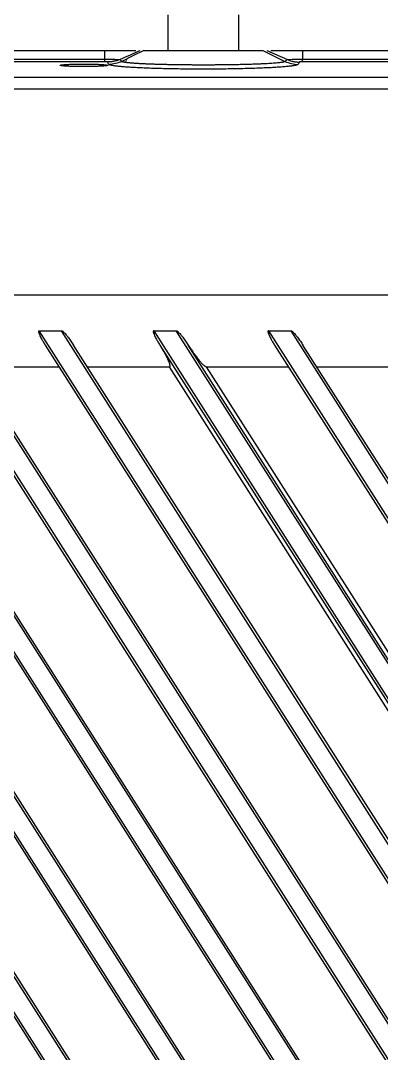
# Model space of a CAD drawing. Header units: millimetres. Extents: x 620 to 19791, y 2539 to 6969.
# Drawn here: x 17686.6 to 17716.9, y 5402.7 to 5489.1 of the extents above; entities that cross this region are included whole.
import ezdxf

# ---------------------------------------------------------------- set-up
doc = ezdxf.new("R2010")
doc.units = ezdxf.units.MM

# ---------------------------------------------------------------- blocks, each defined once
blk = doc.blocks.new('tgd')
at = {"color": 7, "linetype": 'Continuous', "lineweight": 25}
for p, q in [((18364.503, 5054.606), (18364.503, 5051.606)), ((18370.453, 5051.606), (18370.453, 5054.606)), ((18315.619, 5051.606), (18359.185, 5051.606)), ((18315.619, 5050.881), (18359.185, 5050.881)), ((18359.185, 5051.606), (18359.185, 5050.881)), ((18361.06, 5050.901), (18360.943, 5050.766)), ((18372.459, 5051.606), (18374.303, 5050.701)), ((18372.782, 5051.606), (18374.503, 5050.851)), ((18375.771, 5051.606), (18375.771, 5050.881)), ((18375.771, 5051.606), (18419.337, 5051.606)), ((18375.771, 5050.656), (18375.771, 5050.881)), ((18375.771, 5050.881), (18419.337, 5050.881)), ((18359.185, 5050.656), (18315.619, 5050.656)), ((18360.935, 5050.693), (18360.928, 5050.624)), ((18419.347, 5050.656), (18375.771, 5050.656)), ((18316.074, 5049.369), (18418.882, 5049.369)), ((18416.891, 5048.37), (18318.065, 5048.37)), ((18339.715, 5031.151), (18413.646, 5031.151)), ((18336.76, 5027.575), (18439.269, 4866.668)), ((18344.104, 5028.149), (18439.269, 4878.766)), ((18439.269, 4881.744), (18345.998, 5028.15)), ((18353.704, 5028.151), (18355.601, 5028.151)), ((18353.704, 5028.151), (18439.269, 4893.841)), ((18439.269, 4896.819), (18355.601, 5028.151)), ((18363.308, 5028.151), (18365.205, 5028.151)), ((18363.308, 5028.151), (18439.269, 4908.917)), ((18439.269, 4911.894), (18365.205, 5028.151)), ((18372.912, 5028.151), (18374.809, 5028.151)), ((18372.912, 5028.151), (18439.269, 4923.992)), ((18439.269, 4926.97), (18374.809, 5028.151)), ((18439.269, 4863.69), (18335.104, 5027.196)), ((18344.627, 5026.95), (18439.1, 4878.658)), ((18439.437, 4881.851), (18346.998, 5026.951)), ((18354.231, 5026.951), (18439.1, 4893.734)), ((18439.437, 4896.926), (18356.603, 5026.951)), ((18363.835, 5026.951), (18439.1, 4908.809)), ((18439.437, 4912.002), (18366.207, 5026.951)), ((18373.439, 5026.951), (18439.1, 4923.884)), ((18439.437, 4927.077), (18375.811, 5026.951)), ((18439.437, 4866.776), (18337.815, 5026.29)), ((18335.778, 5025.765), (18439.1, 4863.583)), ((18348.145, 5025.151), (18355.378, 5025.151)), ((18357.749, 5025.151), (18364.626, 5025.151)), ((18438.847, 4908.648), (18364.626, 5025.151)), ((18367.709, 5025.151), (18374.586, 5025.151)), ((18367.709, 5025.151), (18439.69, 4912.163)), ((18376.957, 5025.151), (18384.19, 5025.151)), ((18439.269, 4851.593), (18329.71, 5023.565)), ((18439.269, 4848.615), (18328.104, 5023.108)), ((18439.437, 4851.7), (18330.346, 5022.939)), ((18328.885, 5021.51), (18439.1, 4848.508)), ((18439.269, 4836.517), (18324.516, 5016.643)), ((18439.437, 4836.625), (18325.881, 5014.872)), ((18439.269, 4833.54), (18324.171, 5014.206)), ((18325.582, 5011.62), (18439.1, 4833.432))]:
    blk.add_line(p, q, dxfattribs=at)
at = {"color": 7, "linetype": 'Continuous', "lineweight": 25, "flags": 128}
blk.add_lwpolyline([(18362.497, 5051.606), (18361.575, 5051.153), (18360.653, 5050.701)], dxfattribs=at)
at = {"color": 7, "linetype": 'Continuous', "lineweight": 25}
for points, knots in [([(18359.185, 5051.606), (18359.553, 5051.606), (18360.296, 5051.606), (18361.262, 5051.606), (18361.643, 5051.606), (18361.824, 5051.606)], [0, 0, 0, 0, 0.340806, 0.687639, 1, 1, 1, 1]), ([(18359.185, 5050.881), (18359.503, 5050.881), (18359.821, 5050.878), (18360.285, 5050.867), (18360.431, 5050.859), (18360.453, 5050.851)], [0, 0, 0, 0, 0.5, 0.5, 1, 1, 1, 1]), ([(18360.453, 5050.851), (18360.453, 5050.851), (18360.453, 5050.851), (18360.453, 5050.851), (18361.026, 5051.103), (18361.6, 5051.354), (18362.174, 5051.606)], [0.163738, 0.163738, 0.163738, 0.163738, 0.1637428, 0.1637428, 0.1637428, 0.8362552, 0.8362552, 0.8362552, 0.8362552]), ([(18362.497, 5051.606), (18362.505, 5051.606), (18362.521, 5051.606), (18362.558, 5051.606), (18362.605, 5051.606), (18362.663, 5051.606), (18362.731, 5051.606), (18362.81, 5051.606), (18362.9, 5051.606), (18363.098, 5051.606), (18363.466, 5051.606), (18364.095, 5051.606), (18364.836, 5051.606), (18365.667, 5051.606), (18366.557, 5051.606), (18367.478, 5051.606), (18368.399, 5051.606), (18369.289, 5051.606), (18370.12, 5051.606), (18370.861, 5051.606), (18371.49, 5051.606), (18371.882, 5051.606), (18372.114, 5051.606), (18372.242, 5051.606), (18372.343, 5051.606), (18372.418, 5051.606), (18372.445, 5051.606), (18372.459, 5051.606)], [0, 0, 0, 0, 0.01591, 0.031713, 0.047441, 0.063132, 0.078819, 0.094538, 0.110325, 0.126213, 0.189033, 0.251474, 0.313626, 0.375905, 0.437978, 0.500008, 0.562038, 0.624112, 0.686355, 0.748542, 0.810947, 0.873803, 0.89916, 0.924314, 0.949409, 0.97459, 1, 1, 1, 1]), ([(18373.132, 5051.606), (18373.321, 5051.606), (18373.712, 5051.606), (18374.681, 5051.606), (18375.413, 5051.606), (18375.771, 5051.606)], [0, 0, 0, 0, 0.3214112, 0.6681542, 1, 1, 1, 1]), ([(18374.503, 5050.851), (18374.525, 5050.859), (18374.671, 5050.867), (18375.135, 5050.878), (18375.453, 5050.881), (18375.771, 5050.881)], [0, 0, 0, 0, 0.5, 0.5, 1, 1, 1, 1]), ([(18355.478, 5050.367), (18355.479, 5050.37), (18355.48, 5050.374), (18355.494, 5050.381), (18355.515, 5050.388), (18355.545, 5050.395), (18355.583, 5050.401), (18355.661, 5050.412), (18355.805, 5050.426), (18356.054, 5050.442), (18356.355, 5050.455), (18356.701, 5050.464), (18357.077, 5050.471), (18357.47, 5050.473), (18357.862, 5050.471), (18358.24, 5050.465), (18358.589, 5050.455), (18358.894, 5050.442), (18359.146, 5050.426), (18359.314, 5050.41), (18359.415, 5050.395), (18359.468, 5050.381), (18359.475, 5050.372), (18359.478, 5050.367)], [0, 0, 0, 0, 0.0213462, 0.0424102, 0.0632826, 0.0840565, 0.1048264, 0.1256868, 0.1880003, 0.2500885, 0.3118547, 0.3739105, 0.4364097, 0.4987561, 0.56095, 0.6235213, 0.6858817, 0.7479967, 0.8106315, 0.8737037, 0.9154607, 0.9573041, 1, 1, 1, 1]), ([(18359.478, 5050.367), (18359.477, 5050.365), (18359.475, 5050.36), (18359.462, 5050.353), (18359.441, 5050.347), (18359.411, 5050.34), (18359.373, 5050.333), (18359.295, 5050.323), (18359.151, 5050.309), (18358.902, 5050.293), (18358.601, 5050.28), (18358.255, 5050.27), (18357.878, 5050.264), (18357.486, 5050.262), (18357.094, 5050.264), (18356.716, 5050.27), (18356.367, 5050.279), (18356.062, 5050.292), (18355.81, 5050.308), (18355.642, 5050.324), (18355.541, 5050.34), (18355.488, 5050.353), (18355.481, 5050.363), (18355.478, 5050.367)], [0, 0, 0, 0, 0.021346, 0.04241, 0.063283, 0.084056, 0.104826, 0.125687, 0.188, 0.250088, 0.311855, 0.37391, 0.43641, 0.498756, 0.56095, 0.623521, 0.685882, 0.747997, 0.810632, 0.873704, 0.915461, 0.957304, 1, 1, 1, 1]), ([(18359.451, 5050.642), (18359.451, 5050.642), (18359.449, 5050.644), (18359.435, 5050.647), (18359.413, 5050.649), (18359.371, 5050.652), (18359.31, 5050.654), (18359.239, 5050.656), (18359.203, 5050.656), (18359.185, 5050.656)], [0, 0, 0, 0, 0.1078081, 0.2219044, 0.3504548, 0.4743438, 0.7426821, 0.8725613, 1, 1, 1, 1]), ([(18360.453, 5050.851), (18360.424, 5050.84), (18360.367, 5050.816), (18360.278, 5050.784), (18360.17, 5050.749), (18360.053, 5050.719), (18359.921, 5050.691), (18359.8, 5050.672), (18359.681, 5050.658), (18359.567, 5050.649), (18359.491, 5050.646), (18359.451, 5050.644)], [0, 0, 0, 0, 0.0888479, 0.1805235, 0.275427, 0.4199697, 0.5335283, 0.6673635, 0.7771577, 0.8839463, 1, 1, 1, 1]), ([(18359.556, 5050.446), (18359.536, 5050.479), (18359.498, 5050.544), (18359.467, 5050.61), (18359.451, 5050.642)], [0, 0, 0, 0, 0.510444, 1, 1, 1, 1]), ([(18375.4, 5050.446), (18375.395, 5050.441), (18375.387, 5050.432), (18375.363, 5050.417), (18375.33, 5050.403), (18375.288, 5050.389), (18375.237, 5050.375), (18375.176, 5050.362), (18375.107, 5050.348), (18375.028, 5050.335), (18374.94, 5050.321), (18374.842, 5050.308), (18374.673, 5050.287), (18374.407, 5050.259), (18374.003, 5050.225), (18373.537, 5050.193), (18372.832, 5050.154), (18371.821, 5050.112), (18370.455, 5050.075), (18368.984, 5050.053), (18367.459, 5050.045), (18365.932, 5050.053), (18364.46, 5050.076), (18363.099, 5050.113), (18362.095, 5050.155), (18361.398, 5050.195), (18360.937, 5050.226), (18360.536, 5050.26), (18360.239, 5050.291), (18360.022, 5050.32), (18359.866, 5050.344), (18359.742, 5050.369), (18359.648, 5050.394), (18359.583, 5050.42), (18359.565, 5050.437), (18359.556, 5050.446)], [0, 0, 0, 0, 0.011264, 0.022472, 0.033637, 0.044773, 0.055893, 0.067011, 0.07814, 0.089294, 0.100487, 0.111731, 0.12304, 0.154298, 0.185461, 0.21707, 0.248645, 0.312499, 0.37544, 0.437876, 0.500787, 0.563732, 0.626429, 0.689425, 0.752866, 0.784285, 0.815755, 0.846801, 0.878018, 0.898519, 0.918843, 0.939072, 0.959287, 0.97957, 1, 1, 1, 1]), ([(18360.653, 5050.701), (18360.658, 5050.697), (18360.669, 5050.69), (18360.696, 5050.68), (18360.731, 5050.669), (18360.775, 5050.659), (18360.827, 5050.648), (18360.887, 5050.638), (18360.954, 5050.628), (18361.028, 5050.619), (18361.109, 5050.609), (18361.196, 5050.6), (18361.29, 5050.591), (18361.39, 5050.582), (18361.496, 5050.573), (18361.607, 5050.565), (18361.723, 5050.557), (18361.844, 5050.549), (18361.97, 5050.541), (18362.099, 5050.534), (18362.233, 5050.526), (18362.37, 5050.519), (18362.511, 5050.513), (18362.655, 5050.506), (18362.801, 5050.5), (18362.951, 5050.494), (18363.102, 5050.489), (18363.256, 5050.483), (18363.412, 5050.478), (18363.569, 5050.473), (18363.728, 5050.468), (18363.888, 5050.464), (18364.048, 5050.46), (18364.21, 5050.456), (18364.372, 5050.452), (18364.534, 5050.449), (18364.697, 5050.445), (18364.859, 5050.442), (18365.021, 5050.44), (18365.183, 5050.437), (18365.345, 5050.435), (18365.506, 5050.432), (18365.666, 5050.43), (18365.824, 5050.429), (18365.982, 5050.427), (18366.139, 5050.425), (18366.294, 5050.424), (18366.448, 5050.423), (18366.601, 5050.422), (18366.751, 5050.421), (18366.9, 5050.421), (18367.047, 5050.42), (18367.193, 5050.42), (18367.336, 5050.42), (18367.54, 5050.42), (18367.808, 5050.42), (18368.144, 5050.421), (18368.487, 5050.423), (18368.837, 5050.426), (18369.191, 5050.429), (18369.55, 5050.434), (18369.911, 5050.439), (18370.273, 5050.446), (18370.633, 5050.453), (18370.991, 5050.462), (18371.343, 5050.472), (18371.689, 5050.483), (18372.024, 5050.495), (18372.348, 5050.508), (18372.656, 5050.523), (18372.948, 5050.538), (18373.219, 5050.555), (18373.467, 5050.573), (18373.689, 5050.592), (18373.882, 5050.612), (18374.044, 5050.633), (18374.17, 5050.655), (18374.262, 5050.678), (18374.29, 5050.693), (18374.303, 5050.701)], [0, 0, 0, 0, 0.012025, 0.023957, 0.03579, 0.047522, 0.059152, 0.070683, 0.082114, 0.093445, 0.104674, 0.115804, 0.126834, 0.137764, 0.148595, 0.159327, 0.169959, 0.180493, 0.190928, 0.201261, 0.211495, 0.221631, 0.231667, 0.241605, 0.251444, 0.261182, 0.270821, 0.280361, 0.289801, 0.299141, 0.308381, 0.317521, 0.326562, 0.335503, 0.344344, 0.353085, 0.361725, 0.370266, 0.378705, 0.387045, 0.395284, 0.403422, 0.41146, 0.419396, 0.427232, 0.434968, 0.442602, 0.450135, 0.457567, 0.464898, 0.472128, 0.479257, 0.486285, 0.493211, 0.500036, 0.51585, 0.532106, 0.548801, 0.565937, 0.583511, 0.601524, 0.619974, 0.638861, 0.658184, 0.677943, 0.698136, 0.718762, 0.739822, 0.761314, 0.783238, 0.805594, 0.828382, 0.851601, 0.875253, 0.899338, 0.923858, 0.948814, 0.974211, 1, 1, 1, 1]), ([(18374.503, 5050.851), (18374.548, 5050.832), (18374.638, 5050.794), (18374.778, 5050.748), (18374.92, 5050.709), (18375.065, 5050.679), (18375.211, 5050.657), (18375.357, 5050.644), (18375.455, 5050.642), (18375.504, 5050.642)], [0, 0, 0, 0, 0.141921, 0.284548, 0.427649, 0.570985, 0.714314, 0.857398, 1, 1, 1, 1]), ([(18375.504, 5050.642), (18375.489, 5050.61), (18375.458, 5050.544), (18375.419, 5050.479), (18375.4, 5050.446)], [0, 0, 0, 0, 0.489877, 1, 1, 1, 1]), ([(18375.771, 5050.656), (18375.754, 5050.656), (18375.72, 5050.656), (18375.671, 5050.655), (18375.626, 5050.654), (18375.585, 5050.652), (18375.551, 5050.65), (18375.524, 5050.647), (18375.506, 5050.645), (18375.505, 5050.643), (18375.504, 5050.642)], [0, 0, 0, 0, 0.121929, 0.239706, 0.358033, 0.481549, 0.603716, 0.727855, 0.862238, 1, 1, 1, 1]), ([(18353.704, 5028.151), (18353.696, 5028.147), (18353.681, 5028.139), (18353.668, 5028.118), (18353.666, 5028.094), (18353.671, 5028.059), (18353.681, 5028.011), (18353.713, 5027.909), (18353.795, 5027.714), (18353.919, 5027.474), (18354.074, 5027.203), (18354.173, 5027.043), (18354.231, 5026.951)], [0, 0, 0, 0, 0.019676, 0.036058, 0.051366, 0.073864, 0.114112, 0.160554, 0.308553, 0.584137, 0.758673, 1, 1, 1, 1]), ([(18355.601, 5028.151), (18355.611, 5028.15), (18355.631, 5028.149), (18355.661, 5028.138), (18355.69, 5028.12), (18355.721, 5028.091), (18355.764, 5028.045), (18355.822, 5027.986), (18355.908, 5027.901), (18356.014, 5027.778), (18356.179, 5027.566), (18356.382, 5027.288), (18356.53, 5027.062), (18356.603, 5026.951)], [0, 0, 0, 0, 0.018945, 0.038329, 0.0591, 0.081785, 0.118769, 0.178836, 0.238803, 0.346775, 0.486397, 0.748249, 1, 1, 1, 1]), ([(18363.308, 5028.151), (18363.3, 5028.147), (18363.285, 5028.139), (18363.272, 5028.118), (18363.27, 5028.094), (18363.275, 5028.059), (18363.285, 5028.011), (18363.317, 5027.909), (18363.399, 5027.714), (18363.523, 5027.474), (18363.678, 5027.203), (18363.777, 5027.043), (18363.835, 5026.951)], [0, 0, 0, 0, 0.019676, 0.0360578, 0.0513658, 0.0738645, 0.1141116, 0.1605537, 0.3085527, 0.5841371, 0.758673, 1, 1, 1, 1]), ([(18365.205, 5028.151), (18365.215, 5028.15), (18365.236, 5028.149), (18365.265, 5028.138), (18365.294, 5028.12), (18365.325, 5028.091), (18365.368, 5028.045), (18365.426, 5027.986), (18365.512, 5027.901), (18365.618, 5027.778), (18365.783, 5027.566), (18365.986, 5027.288), (18366.134, 5027.062), (18366.207, 5026.951)], [0, 0, 0, 0, 0.018945, 0.038329, 0.0591, 0.081785, 0.118769, 0.178836, 0.238803, 0.346775, 0.486398, 0.748249, 1, 1, 1, 1]), ([(18372.912, 5028.151), (18372.904, 5028.147), (18372.889, 5028.139), (18372.876, 5028.118), (18372.875, 5028.094), (18372.879, 5028.059), (18372.89, 5028.011), (18372.921, 5027.909), (18373.003, 5027.714), (18373.127, 5027.474), (18373.282, 5027.203), (18373.382, 5027.043), (18373.439, 5026.951)], [0, 0, 0, 0, 0.019676, 0.036058, 0.051366, 0.073864, 0.114112, 0.160554, 0.308553, 0.584137, 0.758673, 1, 1, 1, 1]), ([(18374.809, 5028.151), (18374.819, 5028.15), (18374.84, 5028.149), (18374.869, 5028.138), (18374.898, 5028.12), (18374.929, 5028.091), (18374.972, 5028.045), (18375.03, 5027.986), (18375.116, 5027.901), (18375.222, 5027.778), (18375.387, 5027.566), (18375.59, 5027.288), (18375.738, 5027.062), (18375.811, 5026.951)], [0, 0, 0, 0, 0.018945, 0.038329, 0.0591, 0.081785, 0.118769, 0.178836, 0.238803, 0.346775, 0.486397, 0.748249, 1, 1, 1, 1]), ([(18364.626, 5025.151), (18364.634, 5025.152), (18364.649, 5025.153), (18364.667, 5025.169), (18364.677, 5025.193), (18364.681, 5025.225), (18364.679, 5025.268), (18364.669, 5025.323), (18364.646, 5025.413), (18364.599, 5025.544), (18364.521, 5025.729), (18364.414, 5025.952), (18364.262, 5026.238), (18364.07, 5026.576), (18363.915, 5026.823), (18363.835, 5026.951)], [0, 0, 0, 0, 0.011124, 0.021482, 0.033583, 0.049115, 0.068905, 0.096905, 0.130641, 0.207347, 0.301404, 0.427295, 0.571574, 0.778286, 1, 1, 1, 1]), ([(18366.207, 5026.951), (18366.277, 5026.843), (18366.414, 5026.631), (18366.624, 5026.326), (18366.833, 5026.04), (18367.01, 5025.813), (18367.149, 5025.644), (18367.247, 5025.529), (18367.337, 5025.43), (18367.419, 5025.345), (18367.492, 5025.276), (18367.557, 5025.222), (18367.615, 5025.183), (18367.664, 5025.157), (18367.695, 5025.153), (18367.709, 5025.151)], [0, 0, 0, 0, 0.163489, 0.319979, 0.469578, 0.612411, 0.683353, 0.747095, 0.803675, 0.853149, 0.895599, 0.931156, 0.960047, 0.982697, 1, 1, 1, 1])]:
    blk.add_open_spline(points, degree=3, knots=knots, dxfattribs=at)
for points in [[(18359.185, 5050.881), (18359.185, 5050.749), (18359.185, 5050.672), (18359.185, 5050.656)], [(18360.653, 5050.701), (18360.316, 5050.536), (18359.931, 5050.447), (18359.556, 5050.446)], [(18360.453, 5050.851), (18360.515, 5050.801), (18360.582, 5050.751), (18360.653, 5050.701)], [(18374.303, 5050.701), (18374.374, 5050.751), (18374.44, 5050.801), (18374.503, 5050.851)], [(18374.303, 5050.701), (18374.639, 5050.536), (18375.023, 5050.447), (18375.4, 5050.446)]]:
    blk.add_open_spline(points, degree=3, dxfattribs=at)
blk = doc.blocks.new('*U206')
blk.add_blockref('tgd', (-18292.478, -4886.103))
blk = doc.blocks.new('*U207')
at = {"color": 0, "linetype": 'ByBlock', "lineweight": -2, "transparency": 16777216}
blk.add_blockref('*U206', (0, 1350), dxfattribs=at)

msp = doc.modelspace()

# ---------------------------------------------------------------- block references
msp.add_blockref('*U207', (17626.96016, 3971.06063))

doc.saveas('drawing.dxf')
